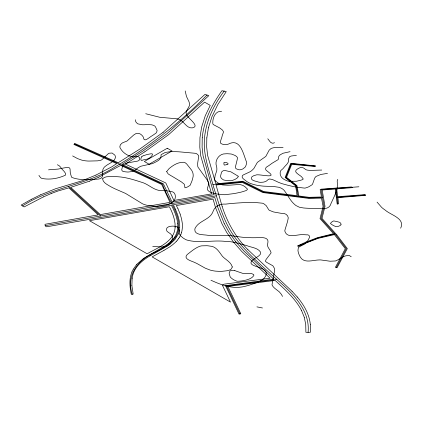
<?xml version="1.0" encoding="UTF-8"?>
<svg xmlns="http://www.w3.org/2000/svg" width="423" height="423" viewBox="0 0 423 423"><rect width="100%" height="100%" fill="white"/><g stroke="black" fill="none" stroke-linecap="round" stroke-linejoin="round"><path stroke-width="0.63" d="M202.236 137.782L202.099 147.172L203.045 155.717L214.128 194.696L172.071 202.109L163.389 183.815L121.983 164.378L143.064 150.953L166.805 133.864L208.819 95.661L204.922 94.44L163.098 132.304M206.815 137.914L206.678 147.093L207.603 155.421L215.825 183.831L242.881 181.266L263.698 191.534L297.062 195.68L295.656 185.909L285.123 177.48L290.654 163.484L291.061 163.315L315.463 165.895L314.955 166.466L291.685 164.351L286.567 177.327L296.951 185.623L298.844 195.944L309.028 197.314L321.131 197.002L321.411 196.78L320.158 189.599L321.231 189.16L351.465 186.94L352.666 187.632L336.729 188.87L337.628 196.7L364.827 194.654L365.424 194.998L365.514 195.373L337.945 197.641L338.49 203.786L337.179 204.045L335.28 189.039L322.167 189.996L325.007 206.355L321.998 218.395L336.84 234.918M308.071 332.399C310.329 310.715 293.366 294.128 278.493 280.999C264.423 268.055 249.66 255.682 237.541 240.809A197.049 113.766 0 0 1 232.571 233.961C223.043 219.622 218.564 202.786 213.478 186.532C210.268 174.926 206.25 163.463 204.748 151.466C201.988 129.581 211.373 108.182 224.227 90.977M132.15 278.292L131.876 285.551M179.273 230.757L179.722 227.273M202.236 137.761C203.844 120.465 211.971 104.645 221.943 90.712L226.252 91.601L217.776 104.629L211.944 116.716L208.433 127.778M206.821 137.893L208.428 127.799M132.156 278.276C133.43 267.949 141.747 260.446 150.382 255.682M181.504 232.634L181.932 230.984A2.289 1.322 0 0 0 181.953 230.889L182.408 227.368A2.289 1.322 0 0 0 182.413 227.251L182.308 223.349A2.289 1.322 0 0 0 182.297 223.244L181.567 218.934A2.289 1.322 0 0 0 181.546 218.844L180.145 214.096M179.267 230.773L178.305 233.935M131.95 271.947C128.978 279.069 129.792 286.995 131.299 294.355L133.171 294.075L131.876 285.567M180.938 234.257L181.483 232.698M400.66 228.203C405.446 218.358 390.741 215.106 385.274 210.162A48.634 28.082 0 0 1 382.752 208.312A34.057 19.664 0 0 1 381.541 207.259L377.073 202.115M178.3 233.945L175.064 239.376L170.464 243.844M180.246 235.801L180.912 234.321M131.96 271.926L133.277 269.202M337.776 179.341L337.205 181.076L337.337 183.222A79.577 45.943 0 0 1 337.406 185.332L337.12 188.478A38.329 22.128 0 0 1 336.454 190.794C335.053 195.225 332.938 199.201 331.045 203.415C329.512 209.586 322.802 208.957 317.816 208.481A29.917 17.269 0 0 0 316.007 208.407L309.758 208.333A50.723 29.287 0 0 1 306.982 208.222L306.596 208.201A45.843 26.469 0 0 1 304.682 208.063A55.524 32.058 0 0 1 303.36 207.947L299.331 207.217L296.005 205.567A11.284 6.514 0 0 1 295.228 204.975C290.315 201.01 287.92 195.347 284.219 190.429A19.685 11.363 0 0 0 283.436 189.678L282.67 189.055A11.135 6.43 0 0 0 281.554 188.357L280.174 187.712A9.681 5.589 0 0 0 278.852 187.273L273.813 186.532L264.248 186.183A25.718 14.847 0 0 1 262.434 186.046L260.346 185.803A38.075 21.98 0 0 1 257.258 185.3L256.47 185.147A37.055 21.393 0 0 1 254.133 184.618L250.289 183.46L247.46 181.959A41.221 23.799 0 0 1 246.154 181.044C244.753 179.627 241.105 178.125 242.347 175.73A6.112 3.532 0 0 1 243.008 175.138A4.674 2.697 0 0 1 243.643 174.768L249.411 172.087A19.548 11.284 0 0 0 250.659 171.352A23.81 13.748 0 0 0 251.717 170.628L253.842 168.555L257.2 162.665A5.621 3.247 0 0 1 257.686 162.136L265.813 156.42L269.187 150.133L271.27 148.357L274.479 147.516L283.082 147.659M336.211 267.696L346.342 248.629L335.984 235.167L320.983 218.485L324.05 206.355L321.105 189.546L358.868 186.792M175.069 236.446C177.459 232.587 178.099 227.912 177.708 223.45M179.442 237.277L180.214 235.87M133.287 269.181L136.761 264.354M178.532 238.678L179.4 237.34M174.26 237.689L175.064 236.457M177.517 240.01L178.485 238.741M173.33 238.91L174.25 237.7M173.324 238.921L168.92 243.193M176.412 241.284L177.47 240.074M136.772 264.338L143.651 258.342M176.359 241.343L175.228 242.501A2.289 1.322 0 0 1 175.143 242.58L172.69 244.716A2.289 1.322 0 0 1 172.579 244.806L169.882 246.773A2.289 1.322 0 0 1 169.75 246.863L163.992 250.363M207.064 94.969C181.229 121.512 152.079 144.597 120.37 163.701A268.573 155.056 0 0 1 115.458 166.614C86.889 185.454 51.104 187.014 22.567 205.953M141.948 156.41C140.632 157.827 139.939 161.983 143.085 159.963A8.629 4.981 0 0 1 143.799 159.804C147.008 159.508 150.472 158.133 152.185 155.267A18.475 10.67 0 0 0 152.444 154.723L152.544 154.067L151.772 153.829A2.554 1.475 0 0 0 150.942 153.787L147.304 154.469A10.358 5.98 0 0 0 146.3 154.76L143.889 155.585M166.345 245.076L168.899 243.204M167.794 245.795L170.443 243.854M163.077 132.32L139.601 149.224L118.207 162.728L74.86 143.503L73.898 144.449L116.7 163.59L112.095 166.678L95.958 175.064M144.862 151.772L168.608 134.683A2.289 1.322 0 0 0 168.751 134.567L204.579 102.133L210.257 105.412L205.266 115.775A2.289 1.322 0 0 0 205.218 115.891L201.628 127.191A2.289 1.322 0 0 0 201.602 127.312L199.952 137.649A2.289 1.322 0 0 0 199.947 137.761L199.804 147.167A2.289 1.322 0 0 0 199.809 147.262L200.756 155.812A2.289 1.322 0 0 0 200.782 155.939L211.6 193.871L173.885 200.449L165.985 183.349A2.289 1.322 0 0 0 165.213 182.662L125.404 164.129L144.766 151.836M143.667 258.326L166.324 245.091M167.772 245.811L150.403 255.672M274.501 142.683L273.623 143.053A2.009 1.158 0 0 1 272.507 143.17A1.454 0.841 0 0 1 272.021 143.08L271.027 142.562A10.781 6.223 0 0 1 270.286 141.985L267.78 138.792M163.907 250.411L152.132 256.883L230.477 302.112L222.667 285.774A2.289 1.322 0 0 1 224.37 284.134L270.096 278.202L241.924 251.648A2.289 1.322 0 0 1 241.834 251.558L233.406 241.951A2.289 1.322 0 0 1 233.332 241.856L226.865 232.682A2.289 1.322 0 0 1 226.802 232.581L221.996 223.825A2.289 1.322 0 0 1 221.943 223.719L215.476 207.46M31.413 199.307L21.166 205.07L24.137 206.916L43.384 196.906M98.866 177.11L120.745 165.377L161.702 184.449L169.983 202.374L100.33 214.598L70.657 187.378L89.417 181.197M31.413 199.302L40.534 194.834M306.03 242.041L297.618 245.885L298.543 246.276L306.807 242.67M297.855 246.091L317.742 238.033L334.852 233.908M95.931 175.074L82.162 180.769L55.603 188.737L40.555 194.829M89.438 181.187L98.839 177.126M43.4 196.901L51.141 193.56M306.046 242.03L317.44 237.689L333.504 233.708L320.015 218.591L323.082 206.35L321.501 198.138L308.822 198.419L262.879 192.571L242.321 182.44L216.322 184.967L216.095 185.211L222.202 206.641M306.828 242.659L318.07 238.371L334.408 234.617L345.3 248.676L335.402 267.341L337.036 267.78L347.336 248.602L336.851 234.934M51.162 193.549L57.925 191.022L68.88 187.875L98.205 214.879L45.25 224.248C44.41 224.391 45.494 226.855 46.578 226.781L171.41 205.255C174.44 210.929 176.925 217.004 177.708 223.429M143.63 155.669L142.318 156.161A2.554 1.475 0 0 0 141.948 156.41M227.04 164.473L225.887 164.827M225.443 164.954L224.275 165.065A8.455 4.88 0 0 1 223.883 163.717L224.016 162.448A0.635 0.365 0 0 1 224.28 162.316L225.274 162.316A4.87 2.813 0 0 1 227.103 162.881A3.231 1.866 0 0 1 227.971 163.505L228.119 163.902A0.656 0.381 0 0 1 228.002 164.076L227.616 164.277A10.094 5.827 0 0 1 227.04 164.473M45.547 225.581L216.306 195.817M290.03 151.683L283.077 153.232A5.8 3.352 0 0 0 282.516 153.496L281.517 154.083A8.872 5.124 0 0 1 281.041 154.342L279.629 155.22L278.752 156.452L278.524 158.768L278.006 159.704L272.724 162.871A12.013 6.937 0 0 0 272.084 163.257L268.838 165.62A15.091 8.714 0 0 1 268.097 166.075L266.601 167.022A4.859 2.808 0 0 0 266.062 167.566L265.818 167.963A5.504 3.178 0 0 0 266.247 170.342L267.426 171.289A45.568 26.305 0 0 1 269.425 172.885A56.386 32.555 0 0 1 270.419 173.768C274.828 178.406 257.343 173.515 255.788 175.122A6.985 4.029 0 0 0 254.863 175.339A6.572 3.796 0 0 0 253.795 175.714L253.546 175.831A8.196 4.732 0 0 0 251.653 177.126C249.496 180.542 256.576 181.229 258.749 182.128A9.153 5.288 0 0 0 260.78 182.313L262.953 182.191A7.868 4.542 0 0 0 264.486 181.874L266.469 181.044L268.272 179.463A2.734 1.581 0 0 1 268.674 179.257L269.176 179.082A1.216 0.703 0 0 1 269.615 179.014L271.598 179.315A10.95 6.324 0 0 1 272.766 179.664L275.849 181.081A45.293 26.152 0 0 0 278.873 182.466L280.623 183.159A33.639 19.421 0 0 0 282.464 183.804L288.724 185.496A100.648 58.11 0 0 0 293.657 186.575A95.952 55.397 0 0 0 297.543 187.304L304.608 188.108A4.352 2.512 0 0 0 305.596 187.965L307.822 187.199A24.878 14.366 0 0 0 309.202 186.559L311.883 184.867A8.783 5.071 0 0 0 312.555 184.137L314.686 178.072L315.981 176.476L320.745 174.482L327.476 173.377M276.822 279.487L226.554 286.011L239.968 314.072M212.949 184.735L242.628 181.832L263.254 192.053L308.927 197.869L322.5 197.525M337.015 197.314L365.419 194.998M221.594 111.265C214.932 110.726 212.235 118.905 212.864 123.96A8.317 4.801 0 0 0 213.578 124.711L217.179 126.636A23.445 13.536 0 0 1 218.495 127.297A27.68 15.979 0 0 1 220.008 128.174L222.324 129.946L223.355 131.437A6.192 3.574 0 0 1 223.466 132.14L222.641 134.466A28.14 16.243 0 0 0 222.223 135.587C221.948 138.162 220.002 140.674 220.626 143.254C222.762 144.803 225.861 145.057 228.33 144.121C240.454 137.745 243.13 153.718 246.53 162.03A12.378 7.149 0 0 1 246.551 162.86L246.519 163.172A32.169 18.575 0 0 1 246.318 164.251A26.12 15.08 0 0 1 246.054 165.192L245.975 165.419A25.845 14.921 0 0 1 245.573 166.371L245.403 166.699A7.656 4.42 0 0 1 244.991 167.27L242.744 169.026L240.275 169.771A3.749 2.168 0 0 1 238.858 169.75L236.431 168.893A3.897 2.247 0 0 1 235.632 168.053L235.458 166.757L237.097 160.116A45.092 26.036 0 0 0 237.218 159.487L237.462 157.832A2.771 1.602 0 0 0 237.345 157.409L236.563 156.526A11.707 6.757 0 0 0 235.865 155.976L235.622 155.812A8.714 5.034 0 0 0 234.908 155.394L231.968 154.221A7.239 4.177 0 0 0 230.905 153.977L227.352 153.723A15.027 8.677 0 0 0 225.374 153.824C219.077 153.48 214.228 160.788 216.592 166.503A40.174 23.196 0 0 1 216.846 168.465L216.851 169.686A22.816 13.171 0 0 1 216.708 170.807L215.138 175.577L214.604 178.945A9.264 5.346 0 0 0 215.883 181.372L218.776 183.408L221.758 184.719A6.583 3.802 0 0 0 222.905 184.973L227.41 185.2A40.687 23.492 0 0 0 228.922 185.174A32.65 18.85 0 0 0 230.651 185.094L239.735 184.449L242.622 185.295A27.506 15.878 0 0 1 243.738 185.919L244.536 186.427A11.12 6.419 0 0 1 245.181 186.903L247.302 188.922A2.327 1.343 0 0 1 247.302 189.652L246.064 190.599L242.115 191.841A36.59 21.124 0 0 1 240.417 192.275L237.351 192.941A103.656 59.844 0 0 1 233.591 193.649L224.835 194.739L217.85 194.109A67.13 38.757 0 0 1 215.318 193.623L211.558 192.708A7.17 4.14 0 0 1 210.601 192.317L209.655 191.799A12.632 7.291 0 0 1 208.745 191.164L207.688 190.08A5.256 3.035 0 0 1 207.423 189.467L207.508 187.971L208.819 183.915A9.428 5.446 0 0 0 208.766 183.127L207.212 179.987L198.054 167.228A16.386 9.459 0 0 1 197.721 166.117L197.689 163.093L198.731 156.156A5.298 3.056 0 0 0 198.472 155.458L197.615 154.485A10.977 6.34 0 0 0 196.901 153.924L196.362 153.597A3.358 1.941 0 0 0 195.712 153.332L179.056 151.809A81.882 47.276 0 0 0 174.762 151.661L172.457 151.651A30.17 17.417 0 0 0 169.787 151.751L165.234 152.454L161.263 154.575A2.099 1.211 0 0 0 161.063 154.85C161.75 159.693 156.885 161.369 153.322 163.204A11.104 6.408 0 0 1 152.074 163.701L144.983 165.298A44.933 25.94 0 0 0 143.027 165.726L142.012 165.969A23.339 13.473 0 0 1 141.367 166.123L140.975 166.213A1.983 1.142 0 0 0 140.663 166.318L139.188 167.117A63.82 36.843 0 0 0 137.872 167.942L135.466 169.697A11.024 6.366 0 0 1 134.837 170.152A15.794 9.116 0 0 1 134.001 170.659L132.531 171.352A4.33 2.501 0 0 1 131.759 171.574L128.518 172.008A7.18 4.145 0 0 1 127.196 172.008L125.34 171.823A18.305 10.57 0 0 1 124.135 171.627L122.395 171.088L121.782 170.083A5.277 3.046 0 0 1 121.724 169.718L122.665 165.631A2.813 1.623 0 0 1 122.934 165.298L123.5 164.864A25.47 14.705 0 0 1 124.817 164.045L126.355 163.273A6.509 3.759 0 0 1 127.281 162.961L137.782 161.057A6.784 3.918 0 0 0 138.564 160.645L139.389 159.994A3.4 1.962 0 0 0 139.717 159.476C140.473 156.415 136.666 155.944 134.572 156.885A4.727 2.728 0 0 1 133.451 156.933C128.026 156.32 122.744 152.835 120.169 147.997A10.908 6.297 0 0 1 119.868 146.58L120.37 144.761L121.951 143.233A10.295 5.943 0 0 1 123.151 142.54L126.355 141.324A6.012 3.469 0 0 0 127.127 140.933L133.002 135.63A29.943 17.285 0 0 1 133.721 135L135.91 133.605A3.299 1.904 0 0 1 137.02 133.314C139.632 132.901 142.133 134.995 143.334 137.115A11.03 6.366 0 0 1 143.566 138.184C143.973 142.905 150.228 136.523 152.158 135.725A77.843 44.944 0 0 1 153.343 134.963L155.96 133.129A6.324 3.648 0 0 0 156.436 132.547L157.055 130.956A6.202 3.585 0 0 0 157.055 130.358L155.733 127.408A26.956 15.561 0 0 1 155.49 126.974L155.151 126.429A3.58 2.067 0 0 0 154.723 126.028L153.766 125.488A7.535 4.352 0 0 0 152.465 125.018A7.202 4.156 0 0 0 151.36 124.769L147.114 124.589A28.574 16.497 0 0 0 144.809 124.732L142.493 124.769L138.131 123.928A2.395 1.385 0 0 1 137.427 123.627L136.095 122.205A13.182 7.609 0 0 1 135.54 120.999L135.445 120.645A19.421 11.215 0 0 1 135.297 119.751M296.396 155.368L291.473 155.971A6.007 3.469 0 0 0 290.363 156.357L289.84 156.621A3.437 1.983 0 0 0 289.295 157.06L288.412 159.349L288.433 161.369A5.145 2.972 0 0 1 288.333 162.014L287.333 163.659A33.38 19.273 0 0 1 286.191 165.002L285.255 165.985A42.712 24.661 0 0 0 284.198 167.201L283.246 168.354A15.926 9.195 0 0 1 282.564 169.036L281.062 170.326A5.309 3.067 0 0 0 280.655 170.844C279.344 173.599 280.586 177.094 283.109 178.712A18.607 10.744 0 0 0 284.356 179.564L287.339 180.938A7.392 4.267 0 0 0 289.062 181.308L296.571 181.24L300.552 180.288A21.684 12.516 0 0 1 301.266 180.071L301.911 179.875A2.972 1.713 0 0 0 302.239 179.754L303.275 179.008L301.869 177.137A30.139 17.401 0 0 0 300.801 176.127C295.238 172.298 293.134 170.797 299.849 167.757A3.204 1.851 0 0 1 300.309 167.582L300.869 167.455A2.046 1.179 0 0 1 301.536 167.429L303.127 167.809A5.002 2.887 0 0 1 304.105 168.328L305.702 169.565A3.41 1.967 0 0 0 306.21 169.792L306.543 169.903A7.101 4.098 0 0 0 307.574 170.152L310.159 170.427L321.734 170.051M152.735 246.503L162.654 246.963A9.179 5.298 0 0 0 164.589 246.678L166.948 245.874L168.608 244.563A43.886 25.338 0 0 0 171.304 241.195L172.69 238.323L172.32 236.219A17.317 9.999 0 0 0 171.706 235.172L170.538 233.845L168.005 232.079A9.454 5.457 0 0 1 166.821 230.974C164.357 225.496 174.773 225.332 177.723 227.14C180.457 230.202 177.628 234.453 181.969 237.012A17.967 10.374 0 0 0 183.46 238.255L185.337 239.381A11.58 6.683 0 0 0 186.929 240.047C199.598 243.579 212.764 239.836 225.649 241.427C232.851 241.374 239.73 243.77 246.614 245.557C251.04 247.46 257.433 247.656 260.335 251.828A19.41 11.204 0 0 1 260.483 252.785L260.383 254.059A4.753 2.744 0 0 1 260.129 254.567L258.791 255.867A19.606 11.321 0 0 1 257.623 256.692L255.64 257.935A14.572 8.412 0 0 0 254.635 258.707C242.353 266.686 264.671 265.882 266.083 272.317A10.496 6.059 0 0 1 266.252 273.21L266.072 274.807A20.018 11.558 0 0 1 265.57 276.193L264.327 278.085A16.804 9.703 0 0 1 262.281 279.915L257.422 282.432L248.983 285.255A108.119 62.424 0 0 1 246.107 286.048L243.748 286.63A16.492 9.523 0 0 1 241.39 287.027C230.731 288.729 220.478 284.531 210.966 280.243M315.415 166.123L291.246 163.727L285.811 177.427L296.317 185.76L298.12 196.436M145.718 113.734L159.704 117.261L177.184 118.831A5.42 3.13 0 0 1 178.522 119.186C183.831 120.682 186.369 128.433 192.148 127.899C200.951 126.371 187.315 118.181 186.559 114.416A20.732 11.971 0 0 1 186.168 113.512L186.215 111.561L189.467 105.634A15.276 8.82 0 0 0 189.604 104.032L189.055 101.843L186.691 96.92A32.042 18.501 0 0 1 186.247 95.519L185.195 90.945M256.925 306.865L262.471 307.986M234.797 270.604L238.403 271.883A41.993 24.243 0 0 0 240.275 272.481C244.409 274.892 249.961 271.788 253.641 274.548A3.992 2.305 0 0 1 253.821 275.061L253.837 275.236A3.315 1.914 0 0 1 253.726 275.733L252.341 277.192A16.386 9.459 0 0 1 251.146 278.022A14.16 8.174 0 0 1 248.994 279.111L246.408 279.973A22.001 12.701 0 0 1 243.595 280.618L241.411 280.957A49.005 28.293 0 0 1 240.243 281.099L237.652 281.253A3.083 1.782 0 0 1 236.743 281.126L234.205 280.037A25.005 14.435 0 0 1 232.592 279.053L230.863 277.673A9.031 5.213 0 0 1 230.16 276.753L229.218 273.639A14.017 8.095 0 0 1 229.213 272.772L230.197 270.762L232.867 270.302A5.531 3.194 0 0 1 234.813 270.609M74.274 143.936L119.63 164.15L162.58 184.142C167.418 200.365 185.523 218.612 175.979 236.621C171.262 244.113 162.966 248.015 155.458 252.097C138.131 259.526 125.943 274.659 132.251 294.308M57.343 164.759C60.463 165.721 61.213 168.825 63.487 170.707A35.738 20.632 0 0 1 64.344 171.664L65.549 173.441L65.597 174.81A2.818 1.629 0 0 1 65.227 175.265C58.157 178.548 49.819 179.96 42.11 178.464A5.684 3.284 0 0 1 40.65 177.739L39.038 175.63A4.753 2.744 0 0 1 38.995 175.349M72.629 155.934L77.536 158.588L81.417 160.016A18.818 10.866 0 0 0 85.488 160.825L87.233 160.994A14.921 8.613 0 0 0 89.364 161.052L97.576 160.846L100.388 160.38A5.948 3.437 0 0 0 101.769 159.804L108.447 153.57A5.113 2.95 0 0 1 109.34 153.2L112.079 153.026L114.659 154.966A11.833 6.831 0 0 1 115.156 155.764L115.49 157.187L115.04 158.62A23.841 13.763 0 0 1 114.459 159.661L113.819 160.539A8.576 4.949 0 0 1 113.285 161.068L111.672 162.242A53.88 31.106 0 0 1 110.329 163.088A43.246 24.968 0 0 1 109.446 163.616L108.235 164.304A31.974 18.459 0 0 0 106.295 165.562L104.624 166.879A11.236 6.488 0 0 0 103.862 167.783C100.938 170.834 104.904 177.184 100.082 178.68A10.39 6.001 0 0 1 99.553 178.823A9.777 5.647 0 0 1 98.215 179.109C89.507 179.548 80.243 180.632 71.947 177.459A2.157 1.248 0 0 1 71.466 176.925L70.646 174.154A47.677 27.527 0 0 1 70.271 172.658L70.049 168.846L69.393 167.852A1.782 1.026 0 0 0 68.759 167.608L66.675 167.571A20.849 12.034 0 0 0 63.371 168.031L58.11 169.1L52.447 169.496A41.153 23.762 0 0 0 50.527 169.634A32.36 18.681 0 0 0 48.545 169.84M68.373 186.342L100.626 215.979M351.212 256.756L349.414 255.571A2.221 1.285 0 0 0 348.425 255.402L345.237 255.973A10.945 6.319 0 0 0 344.01 256.438L336.333 260.7A4.939 2.85 0 0 1 335.18 260.98L330.077 261.224L320.835 259.949A8.872 5.124 0 0 0 319.069 259.949C313.078 260.008 304.629 263.603 300.52 257.433A58.638 33.856 0 0 1 299.627 255.82L299.035 254.54A39.81 22.985 0 0 1 297.961 250.326L298.421 247.392L301.599 245.589A43.061 24.862 0 0 1 302.678 245.081L305.205 243.722L307.008 241.776A65.687 37.922 0 0 0 307.658 240.83L308.076 240.169A40.476 23.371 0 0 0 308.864 238.72C310.508 236.711 309.15 234.31 306.559 234.839A30.329 17.512 0 0 0 304.666 234.723C298.649 233.533 287.503 239.37 284.912 231.376A13.161 7.598 0 0 1 284.864 230.308L286.715 224.201A96.069 55.466 0 0 0 287.032 223.222A106.633 61.562 0 0 0 287.82 220.23C289.713 215.994 285.541 212.743 281.522 213.324A21.446 12.383 0 0 1 280.38 213.187L273.549 211.96L269.462 210.363A5.325 3.072 0 0 1 268.69 209.708L266.215 205.647L263.741 203.69A5.742 3.315 0 0 0 262.456 203.204L254.133 202.39A58.892 34.004 0 0 0 248.629 202.406C240.978 202.723 233.332 203.209 225.723 204.108C220.341 203.659 215.037 205.916 213.129 211.283C210.279 219.817 199.138 220.415 195.22 228.076A17.121 9.888 0 0 0 194.813 229.245C194.242 235.431 203.754 234.485 207.82 235.288A49.465 28.558 0 0 0 213.245 235.426L228.277 235.31L241.025 237.07A38.72 22.356 0 0 0 244.013 237.382L251.585 237.726A47.265 27.289 0 0 0 254.255 237.721C258.294 237.943 269.462 235.706 267.865 242.85C266.009 246.54 270.091 249.126 271.011 252.325A5.367 3.098 0 0 1 270.868 253.224L266.078 259.468L265.38 261.224L266.596 262.302L272.851 265.766L274.289 268.097A24.73 14.276 0 0 1 274.543 269.351L274.538 271.064L272.037 284.531A6.969 4.024 0 0 0 272.211 285.25L272.935 286.397A27.083 15.635 0 0 0 273.575 287.143A23.836 13.763 0 0 0 275.421 288.835L279.254 291.807L281.073 293.953A40.28 23.254 0 0 1 281.48 294.577A33.771 19.5 0 0 1 282.479 296.438M247.889 249.67L291.997 291.236M292.007 291.251L297.327 297.052M247.873 249.655C235.918 237.631 227.405 222.741 222.207 206.651M235.458 241.364L243.875 250.95L273.723 279.138L225.512 285.647L238.979 314.051L240.803 313.76L227.891 286.471L275.14 280.417C284.875 289.506 295.312 298.437 301.53 310.466M297.337 297.068C303.836 304.84 309.282 314.019 310.308 324.288M235.447 241.348L228.996 232.19L224.185 223.434M175.376 209.158L173.367 204.7L214.794 197.52L217.708 207.154L224.174 223.413M177.961 208.735L176.349 205.546L213.102 199.138L215.45 207.376M301.536 310.482L304.248 317.213M177.993 208.803L180.119 214.017M175.381 209.168C177.903 214.858 179.928 220.954 179.727 227.251M304.253 317.224L305.734 324.452L305.903 332.314L310.35 332.277L310.308 324.304M335.92 188.462L337.845 204.018M232.306 266.966C231.571 271.191 225.591 270.725 222.318 271.291A24.957 14.408 0 0 1 219.384 271.36L215.693 271.148A20.838 12.029 0 0 1 210.035 270.038L205.282 268.182L197.213 263.682A39.307 22.694 0 0 0 195.003 262.635C192.248 261.076 182.704 259.214 187.146 254.604C191.074 251.585 194.913 248.121 199.598 246.339A9.56 5.52 0 0 1 201.755 245.842L206.958 245.715A17.195 9.93 0 0 1 209.702 246.064C216.201 246.202 219.151 251.976 222.524 256.428C225.813 259.833 231.021 262.07 232.306 266.966M341.001 224.259L340.896 224.814A2.638 1.523 0 0 1 340.684 225.126L339.14 226.041A9.317 5.377 0 0 1 338.3 226.331L336.645 226.649A2.21 1.274 0 0 1 335.809 226.591L333.498 225.586A35.363 20.415 0 0 1 332.737 225.121L331.806 224.523A30.609 17.671 0 0 1 331.177 224.095L330.5 223.492A0.592 0.344 0 0 1 330.495 223.355L331.151 222.609A19.521 11.268 0 0 1 332.124 221.731L333.361 221.049A1.528 0.883 0 0 1 333.985 220.965L336.734 221.541A14.535 8.391 0 0 0 337.237 221.668L339.119 222.154A3.643 2.104 0 0 1 340.536 223.117A5.451 3.146 0 0 1 340.98 224.037L341.001 224.259M166.657 171.648L168.148 173.895L170.876 175.619A81.031 46.784 0 0 1 172.637 176.608L181.441 181.932L184.053 184.031A7.244 4.182 0 0 1 184.513 184.782L184.93 187.786L186.199 187.489A33.036 19.072 0 0 0 187.706 186.86L190.091 185.348L191.661 181.716A96.666 55.81 0 0 0 192.523 179.151L193.11 176.603A25.332 14.625 0 0 0 193.184 175.423L193.179 175.133A31.831 18.379 0 0 0 192.978 173.451L192.809 172.748A17.56 10.136 0 0 0 192.581 172.113L192.391 171.675A36.05 20.812 0 0 0 192.153 171.193A33.243 19.194 0 0 0 191.476 170.025L186.654 163.934L185.211 162.76A3.701 2.136 0 0 0 184.608 162.517L183.82 162.326A2.929 1.692 0 0 0 183.212 162.263C178.305 162.236 173.821 164.796 170.104 167.772A51.521 29.747 0 0 0 168.793 168.92L166.657 171.648M102.567 178.813C103.011 182.858 107.511 184.634 110.514 186.564A70.007 40.418 0 0 0 116.806 189.626L125.552 193.422L142.503 203.786A17.586 10.152 0 0 0 144.957 204.727L146.903 205.266A23.492 13.562 0 0 0 148.256 205.567A22.482 12.981 0 0 0 151.915 206.107L156.113 206.308A34.887 20.14 0 0 0 158.731 206.265L164.034 205.742A14.308 8.259 0 0 0 166.022 205.271L167.957 204.61A19.125 11.04 0 0 0 170.337 203.505L171.833 202.58A19.225 11.098 0 0 0 173.361 201.348C176.629 198.519 176.079 191.524 170.844 191.529A17.549 10.131 0 0 0 169.496 191.217L167.942 190.942A24.508 14.149 0 0 0 165.488 190.646L164.833 190.593A20.256 11.696 0 0 0 162.834 190.498C155.294 191.471 149.848 185.237 143.291 182.799C135.302 180.256 127.233 177.464 118.821 176.814A55.08 31.799 0 0 0 113.56 176.565C110.123 176.92 104.989 175.757 102.567 178.813M238.17 176.502L237.805 177.38A12.753 7.36 0 0 1 237.541 177.739L235.236 179.299L232.179 180.521A4.891 2.824 0 0 1 230.963 180.721L227.955 180.674A24.201 13.97 0 0 1 226.273 180.51L223.587 179.965L221.911 178.813A13.33 7.699 0 0 1 221.308 178.173L220.579 176.904A5.42 3.13 0 0 1 220.52 176.211L220.922 174.609A48.508 28.003 0 0 0 221.076 173.932L221.652 171.944L223.095 170.813A2.601 1.502 0 0 1 223.725 170.643L224.766 170.569A5.362 3.093 0 0 1 225.401 170.591L230.895 171.838L238.059 176.116A1.888 1.089 0 0 1 238.17 176.502M175.122 227.188C174.546 241.945 157.657 247.566 147.172 253.784L89.443 220.69L169.369 206.762A136.095 78.572 0 0 1 174.329 219.442L175.022 223.524L175.122 227.188M167.291 148.246L144.359 161.486L149.108 164.23L172.045 150.99L167.291 148.246"/></g></svg>
